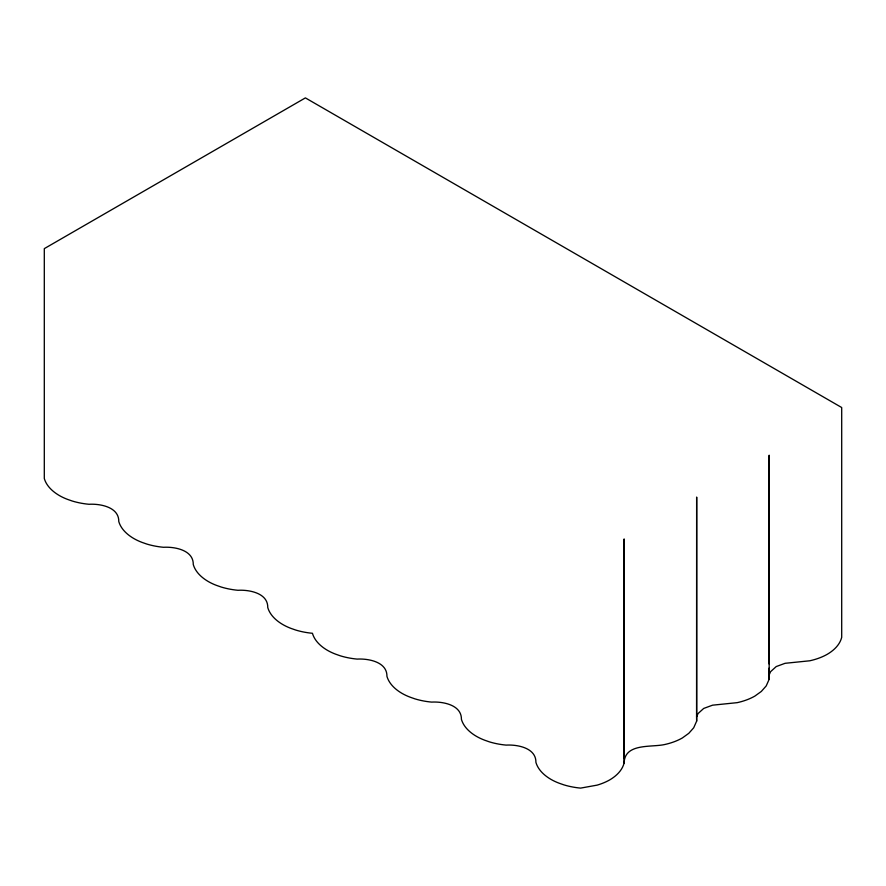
<?xml version="1.0" encoding="UTF-8"?>
<svg xmlns="http://www.w3.org/2000/svg" width="886" height="886" viewBox="0 0 886 886"><rect width="100%" height="100%" fill="white"/><g stroke="black" fill="none" stroke-linecap="round" stroke-linejoin="round"><path stroke-width="1.33" d="M624.065 758.759L624.121 538.943L624.121 762.979C622.238 770.466 616.246 776.036 609.812 779.846A50.546 29.183 0 0 1 597.186 785.118L580.607 788.108A54.389 31.398 0 0 1 563.873 784.863L559.232 783.246A50.646 29.238 0 0 1 547.47 777.133A54.434 31.431 0 0 1 535.908 762.303C536.152 747.862 517.38 744.462 506.116 745.104A54.389 31.398 0 0 1 489.393 741.859L484.753 740.231A50.646 29.238 0 0 1 472.991 734.129A54.434 31.431 0 0 1 461.418 719.299C461.661 704.857 442.9 701.457 431.626 702.1A54.389 31.398 0 0 1 414.903 698.855L410.262 697.227A50.646 29.238 0 0 1 398.501 691.124A54.434 31.431 0 0 1 386.938 676.295C387.182 661.853 368.41 658.453 357.147 659.095A54.389 31.398 0 0 1 340.412 655.85L335.772 654.222A50.646 29.238 0 0 1 324.01 648.12A54.434 31.431 0 0 1 312.448 633.291A54.389 31.398 0 0 1 295.725 630.046L291.084 628.429A50.646 29.238 0 0 1 282.856 624.575A54.434 31.431 0 0 1 267.76 607.486C268.004 593.044 249.232 589.644 237.969 590.286A54.389 31.398 0 0 1 221.234 587.041L216.594 585.424A50.646 29.238 0 0 1 208.365 581.57A54.434 31.431 0 0 1 193.27 564.482C193.513 550.04 174.741 546.64 163.478 547.282A54.389 31.398 0 0 1 146.755 544.037L142.114 542.42A50.646 29.238 0 0 1 130.353 536.307A54.434 31.431 0 0 1 118.779 521.477C119.023 507.036 100.262 503.636 88.988 504.278A54.389 31.398 0 0 1 72.264 501.033L67.624 499.416A50.646 29.238 0 0 1 59.395 495.562A54.434 31.431 0 0 1 44.3 478.473L44.3 248.634L305.393 97.892L841.7 407.527L841.7 637.366C839.817 644.853 833.826 650.413 827.391 654.222A50.668 29.249 0 0 1 809.749 660.79L785.096 663.304L776.225 666.56L770.587 671.677L769.114 675.021L769.17 679.241L766.224 685.908L761.318 691.445L754.861 696.097A50.668 29.249 0 0 1 737.218 702.653L712.565 705.178L703.705 708.435L698.057 713.551L696.584 716.885L696.651 721.115L693.705 727.783L688.787 733.32L682.342 737.972A50.668 29.249 0 0 1 664.688 744.528C651.166 747.551 624.663 742.922 624.121 762.979M696.584 716.885L696.651 497.068L696.651 721.115M769.114 675.021L769.114 668.099M769.114 663.957L769.17 455.194L769.17 679.241"/></g></svg>
